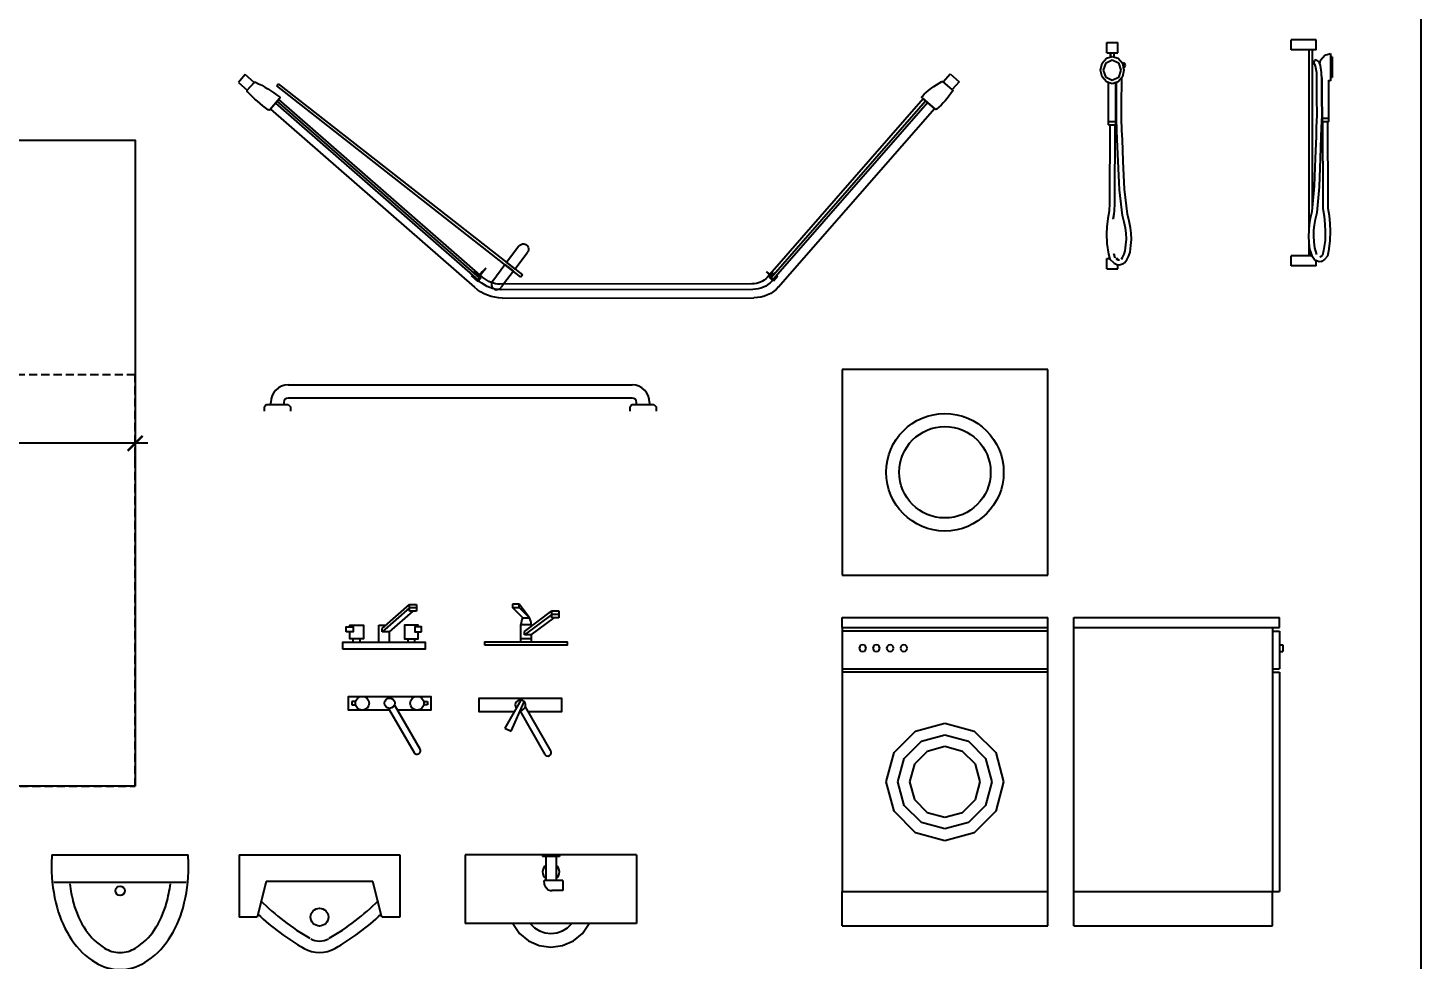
# Model space of a CAD drawing. Header units: millimetres. Extents: x 3103 to 179340, y -10977 to 70536.
# Drawn here: x 59049 to 63114, y -9388 to -6668 of the extents above; entities that cross this region are included whole.
import ezdxf

# ---------------------------------------------------------------- set-up
doc = ezdxf.new("R2010")
doc.units = ezdxf.units.MM
doc.header["$LTSCALE"] = 0.5
doc.set_wipeout_variables(frame=1)
doc.linetypes.add('HIDDEN2', pattern=[4.7625, 3.175, -1.5875])
doc.layers.add('!!!ДОПОЛНЕНИЯ', color=10, linetype='Continuous', plot=False)
doc.layers.add('SANTEH', color=30, linetype='Continuous')
doc.styles.add('Стиль для размера', font='russ.shx', dxfattribs={"width": 0.8})
doc.dimstyles.new('A_R25', dxfattribs={"dimscale": 25, "dimtxt": 2.5, "dimasz": 1.75, "dimexe": 1.5, "dimexo": 2, "dimgap": 1, "dimtad": 1, "dimdec": 0, "dimzin": 0, "dimdsep": 46, "dimtxsty": 'Стиль для размера', "dimblk": 'ARCHTICK', "dimcen": 3, "dimdle": 1.5, "dimclrd": 256, "dimclre": 256, "dimclrt": 6, "dimadec": 1, "dimazin": 0, "dimtp": 6, "dimtm": 6, "dimtfac": 1, "dimtdec": 0, "dimtofl": 0, "dimtmove": 2, "dimatfit": 3, "dimfxl": 1, "dimtolj": 1, "dimtzin": 0, "dimarcsym": 0})

# ---------------------------------------------------------------- blocks, each defined once
blk = doc.blocks.new('Urinal 03_93')
at = {"layer": 'SANTEH', "linetype": 'Continuous'}
for p, q in [((500, 270), (0, 270)), ((0, 270), (0, 68.9)), ((225, 270), (225, 265)), ((275, 265), (225, 265)), ((235, 265), (235, 194.6)), ((265, 265), (265, 194.6)), ((275, 270), (275, 265)), ((500, 270), (500, 68.9)), ((231.5, 183), (230, 194.6)), ((285, 194.6), (230, 194.6)), ((235.9, 173.3), (231.5, 183)), ((242.3, 166.7), (235.9, 173.3)), ((250, 164.4), (242.3, 166.7)), ((250, 164.4), (253.4, 165.4)), ((285, 165.4), (251.9, 165.4)), ((285, 194.6), (285, 165.4)), ((500, 68.9), (0, 68.9))]:
    blk.add_line(p, q, dxfattribs=at)
for points in [[(235, 239.3), (231, 235.4), (227.9, 230.6), (226.1, 225.3), (225.4, 219.7), (226.1, 214.1), (227.9, 208.8), (231, 204.1), (235, 200.1)], [(265, 200.1), (269, 204.1), (272.1, 208.8), (273.9, 214.1), (274.6, 219.7), (273.9, 225.3), (272.1, 230.6), (269, 235.4), (265, 239.3)], [(138.4, 68.9), (158, 40.5), (184.5, 18.6), (216, 4.7), (250, 0), (284, 4.7), (315.5, 18.6), (342, 40.5), (361.6, 68.9)], [(189.3, 68.9), (201.7, 56.8), (216.5, 47.7), (232.8, 42.1), (250, 40.2), (267.2, 42.1), (283.5, 47.7), (298.3, 56.8), (310.7, 68.9)]]:
    blk.add_lwpolyline(points, dxfattribs=at)
blk = doc.blocks.new('Faucet - kit sink top')
at = {"layer": 'SANTEH'}
for p, q in [((-5.5, -0.75), (-5.5, -1.25)), ((-4.94278, -0.75), (-5.5, -0.75)), ((-5.5, -1.25), (-4.94278, -1.25)), ((-0.14775, -1.7441), (3.56698, -8.1782)), ((4.43301, -7.6782), (0.71828, -1.2441)), ((4.94278, -0.75), (5.5, -0.75)), ((5.5, -1.25), (4.94278, -1.25)), ((5.5, -0.75), (5.5, -1.25))]:
    blk.add_line(p, q, dxfattribs=at)
blk.add_lwpolyline([(-0.00587, -2), (-6, -2), (-6, 0), (6, 0), (6, -2), (1.15195, -2)], dxfattribs=at)
for centre, radius in [((-4, -1), 1), ((4, -1), 1), ((0, -1), 0.75)]:
    blk.add_circle(centre, radius, dxfattribs=at)
blk.add_arc((4, -7.9282), 0.5, 210, 30, dxfattribs=at)
blk = doc.blocks.new('Faucet - kit sink front')
at = {"layer": 'SANTEH'}
for p, q in [((-0.25, 3), (3.75, 6.5)), ((3.75, 6), (3.75, 6.5)), ((3.75, 6.5), (4.75, 6.5)), ((4.75, 6.5), (4.75, 6)), ((3.75, 6), (-0.25, 2.5)), ((4.1921, 5.5041), (0.75, 2.5)), ((3.75, 5.5), (3.75, 6)), ((4.75, 6), (3.75, 6)), ((4.75, 5.5), (3.75, 5.5)), ((4.75, 6), (4.75, 5.5)), ((-0.75, 3.5), (0.3192, 3.5)), ((-0.75, 1), (-0.75, 3.5)), ((-0.25, 2.5), (-0.25, 3)), ((0.75, 2.5), (-0.25, 2.5)), ((0.75, 2.5), (0.75, 1)), ((-4.5, 1), (-4.5, 1.5)), ((-3.5, 1.5), (-3.5, 1)), ((3.5, 1.5), (3.5, 1)), ((4.5, 1), (4.5, 1.5))]:
    blk.add_line(p, q, dxfattribs=at)
for points in [[(-5.5, 2.5), (-5.5, 3.25), (-4.5, 3.25), (-4.5, 2.5)], [(5.5, 2.5), (5.5, 3.25), (4.5, 3.25), (4.5, 2.5)], [(-6, 0), (-6, 1), (6, 1), (6, 0)]]:
    blk.add_lwpolyline(points, close=True, dxfattribs=at)
for points in [[(-5, 3.2513), (-5, 3.5), (-3, 3.5), (-3, 1.5), (-5, 1.5), (-5, 2.5)], [(5, 3.2513), (5, 3.5), (3, 3.5), (3, 1.5), (5, 1.5), (5, 2.5)]]:
    blk.add_lwpolyline(points, dxfattribs=at)
blk = doc.blocks.new('Faucet - single handle front')
at = {"layer": 'SANTEH'}
for p, q in [((-2, 6), (-2, 5.5)), ((-1, 6), (-2, 6)), ((-0.5, 4), (-2, 5.5)), ((-2, 5.5), (-1, 5.5)), ((-1, 5.5), (-1, 6)), ((0.5, 4), (-1, 6)), ((-1, 5.5), (0.5, 4)), ((-0.25, 2), (3.75, 5)), ((3.75, 4.5), (-0.25, 1.5)), ((3.75, 4.5), (3.75, 5)), ((3.75, 5), (4.75, 5)), ((3.75, 4), (3.75, 4.5)), ((4.75, 4.5), (3.75, 4.5)), ((4.75, 5), (4.75, 4.5)), ((4.75, 4.5), (4.75, 4)), ((-0.75, 3), (0.75, 3)), ((-0.75, 0.5), (-0.75, 3)), ((-0.5, 4), (0.5, 4)), ((0.75, 1.5), (4.08742, 4.003)), ((0.75, 3), (0.75, 2.7386)), ((4.75, 4), (3.75, 4)), ((-0.75, 1), (0.75, 1)), ((-0.25, 1.5), (-0.25, 2)), ((0.75, 1.5), (-0.25, 1.5)), ((0.75, 1.5), (0.75, 0.5))]:
    blk.add_line(p, q, dxfattribs=at)
blk.add_lwpolyline([(-6, 0), (-6, 0.5), (6, 0.5), (6, 0)], close=True, dxfattribs=at)
for centre, start, end in [((1.25426, 3.0302), 151.0646, 180.8629), ((-1.25426, 3.0302), 359.1371, 28.93536)]:
    blk.add_arc(centre, 2.00448, start, end, dxfattribs=at)
blk = doc.blocks.new('Faucet - single handle top')
at = {"layer": 'SANTEH'}
for p, q in [((0.08, -0.26), (-2.26, -4.34)), ((-1.37, -4.79), (0.55, -0.5)), ((-0.06, -1.9), (3.57, -8.18)), ((4.43, -7.68), (0.72, -1.24)), ((-2.26, -4.34), (-1.37, -4.79))]:
    blk.add_line(p, q, dxfattribs=at)
for points in [[(-0.92, -2), (-6, -2), (-6, 0), (6, 0), (6, -2), (1.16, -2)], [(-0.01, -2), (-0.12, -2)]]:
    blk.add_lwpolyline(points, dxfattribs=at)
for centre, radius, start, end in [((0, -1), 0.75, 269.2246, 216.2304), ((4, -7.93), 0.5, 210, 30)]:
    blk.add_arc(centre, radius, start, end, dxfattribs=at)
blk = doc.blocks.new('_ArchTick')
at = {"color": 0, "linetype": 'ByBlock', "const_width": 0.15}
blk.add_lwpolyline([(-0.5, -0.5), (0.5, 0.5)], dxfattribs=at)
blk = doc.blocks.new('*D1379')
at = {"layer": '!!!ДОПОЛНЕНИЯ', "lineweight": -2, "transparency": 16777216}
for p, q in [((-400, 1050.4), (-400, 1037.9)), ((437.5, 1000.4), (-437.5, 1000.4)), ((400, 950.4), (400, 962.9))]:
    blk.add_line(p, q, dxfattribs=at)
at = {"layer": 'Defpoints', "color": 0, "transparency": 16777216}
for p in [(-400, 1000.4), (-400, 1000.4), (400, 1000.4)]:
    blk.add_point(p, dxfattribs=at)
at = {"layer": '!!!ДОПОЛНЕНИЯ', "lineweight": -2, "transparency": 16777216, "xscale": 43.75, "yscale": 43.75, "zscale": 43.75, "rotation": 180}
blk.add_blockref('_ArchTick', (-400, 1000.4), dxfattribs=at)
at = {"layer": '!!!ДОПОЛНЕНИЯ', "lineweight": -2, "transparency": 16777216, "xscale": 43.75, "yscale": 43.75, "zscale": 43.75}
blk.add_blockref('_ArchTick', (400, 1000.4), dxfattribs=at)
at = {"layer": '!!!ДОПОЛНЕНИЯ', "color": 6, "transparency": 16777216, "insert": (0, 1056.7), "char_height": 62.5, "attachment_point": 5, "style": 'Стиль для размера'}
blk.add_mtext('\\A1;800', dxfattribs=at)
blk = doc.blocks.new('*D1380')
at = {"layer": '!!!ДОПОЛНЕНИЯ', "lineweight": -2, "transparency": 16777216}
for p, q in [((-190.2, 1237.5), (-190.2, -37.5)), ((-193.1, 1200), (-152.7, 1200)), ((-193.1, 0), (-152.7, 0))]:
    blk.add_line(p, q, dxfattribs=at)
at = {"layer": 'Defpoints', "color": 0, "transparency": 16777216}
for p in [(-243.1, 1200), (-243.1, 0), (-190.2, 0)]:
    blk.add_point(p, dxfattribs=at)
at = {"layer": '!!!ДОПОЛНЕНИЯ', "lineweight": -2, "transparency": 16777216, "xscale": 43.75, "yscale": 43.75, "zscale": 43.75}
for p, rotation in [((-190.2, 1200), 89.99999999999997), ((-190.2, 0), 270)]:
    blk.add_blockref('_ArchTick', p, dxfattribs=dict(at, rotation=rotation))
at = {"layer": '!!!ДОПОЛНЕНИЯ', "color": 6, "transparency": 16777216, "insert": (-133.9, 600), "char_height": 62.5, "attachment_point": 5, "rotation": 270, "style": 'Стиль для размера'}
blk.add_mtext('\\A1;1200', dxfattribs=at)
blk = doc.blocks.new('s_13')
at = {"layer": 'SANTEH'}
for p, q in [((-46.2, -0.6), (-26.5, 22.6)), ((-26.5, 22.6), (0, 0)), ((0, 0), (-19.8, -23.1)), ((-2083.2, -1.9), (-2102.9, -25)), ((-2102.9, -25), (-2076.5, -47.6)), ((-2056.7, -24.5), (-2083.2, -1.9)), ((-2076.5, -47.6), (-2056.7, -24.5)), ((-2056.7, -24.5), (-2076.5, -47.6)), ((-1990.7, -34.3), (-1986.2, -28.2)), ((-1272.2, -583.7), (-1990.7, -34.3)), ((-1986.2, -28.2), (-1267.7, -577.6)), ((-19.8, -23.1), (-46.2, -0.6)), ((-19.8, -23.1), (-46.2, -0.6)), ((-1981.9, -70.9), (-2010.3, -104.1)), ((-1983.9, -73.2), (-2008.6, -102.1)), ((-1393.2, -587.4), (-1988.8, -79)), ((-1983.9, -73.2), (-1981.9, -70.9)), ((-1383, -586.1), (-1983.9, -73.2)), ((-1383, -586.1), (-1983.9, -73.2)), ((-104.6, -50.8), (-553.2, -576.2)), ((-104.6, -50.8), (-553.2, -576.2)), ((-542.6, -577.3), (-98, -56.4)), ((-91.3, -62.1), (-536, -582.9)), ((-520.1, -604.5), (-71.5, -79)), ((-520.1, -604.5), (-71.5, -79)), ((-107.2, -48.5), (-69.2, -81)), ((-107.2, -48.5), (-104.6, -50.8)), ((-71.5, -79), (-104.6, -50.8)), ((-71.5, -79), (-69.2, -81)), ((-2010.3, -104.1), (-2008.6, -102.1)), ((-2008.6, -102.1), (-1407.7, -615.1)), ((-2008.6, -102.1), (-1407.7, -615.1)), ((-1993.7, -84.7), (-1398.2, -593.2)), ((-1279.4, -493.9), (-1314.6, -541.6)), ((-1289.8, -560.7), (-1254.5, -512.9)), ((-1374.8, -559.1), (-1385.4, -570.1)), ((-1384, -571.2), (-1374.8, -559.1)), ((-1354.5, -595.5), (-1319.2, -547.8)), ((-1294.3, -566.8), (-1322.6, -605)), ((-1319.2, -547.8), (-1294.3, -566.8)), ((-1314.6, -541.6), (-1289.8, -560.7)), ((-556, -560.8), (-546.4, -568.3)), ((-547.1, -569.1), (-556, -560.8)), ((-546.4, -568.3), (-542.3, -571.5)), ((-542.3, -571.5), (-535.4, -563.4)), ((-535.4, -563.4), (-532.7, -565.7)), ((-1415.4, -578.5), (-1417.4, -580.8)), ((-1417.4, -580.8), (-1397.5, -597.8)), ((-1408.5, -570.4), (-1410.4, -572.7)), ((-1395.2, -581.7), (-1408.5, -570.4)), ((-1398.2, -593.2), (-1393.2, -587.4)), ((-1392.9, -597.7), (-1398.2, -593.2)), ((-1397.5, -597.8), (-1388.6, -587.3)), ((-1392.3, -578.2), (-1395.2, -581.7)), ((-1393.9, -582.8), (-1390.9, -579.3)), ((-1388.6, -587.3), (-1393.9, -582.8)), ((-1385.4, -570.1), (-1392.3, -578.2)), ((-1390.9, -579.3), (-1384, -571.2)), ((-598.1, -596.4), (-1332.3, -605.2)), ((-598.1, -596.4), (-1332.3, -605.2)), ((-1322.6, -605), (-1329.6, -614.6)), ((-1267.7, -577.6), (-1272.2, -583.7)), ((-547.2, -577.3), (-543.3, -572.7)), ((-535.3, -587.5), (-547.2, -577.3)), ((-543.3, -572.7), (-547.1, -569.1)), ((-536, -582.9), (-542.6, -577.3)), ((-536, -582.9), (-539.9, -587.5)), ((-523.5, -573.6), (-535.3, -587.5)), ((-526.1, -571.3), (-523.5, -573.6)), ((-595.7, -612.6), (-1330, -621.3)), ((-1326.4, -645.6), (-592.2, -636.8)), ((-1326.4, -645.6), (-592.2, -636.8))]:
    blk.add_line(p, q, dxfattribs=at)
at = {"layer": 'SANTEH', "extrusion": (0, 0, -1)}
for centre, major_axis, ratio, start_param, end_param in [((128, -268), (247.5, -211.3), 0.87452, 3.202793, 3.456559), ((128, -268), (247.5, -211.3), 0.87452, 3.202793, 3.456559), ((-48.2, -2.9), (2.65, -2.26), 0.87452, 3.456559, 4.712389), ((-48.2, -2.9), (2.65, -2.26), 0.87452, 3.456559, 4.712389), ((-2054.1, -26.8), (2.65, -2.26), 0.87452, 3.141593, 4.397423), ((-2054.1, -26.8), (2.65, -2.26), 0.87452, 3.141593, 4.397423), ((-2152, -295.1), (247.5, -211.3), 0.87452, 4.397423, 4.651189), ((-2152, -295.1), (247.5, -211.3), 0.87452, 4.397423, 4.651189), ((-324.9, 187.3), (284.7, -243.1), 0.87452, -0.108128, 0.108128), ((-324.9, 187.3), (284.7, -243.1), 0.87452, -0.108128, 0.108128), ((-21.7, -25.5), (2.65, -2.26), 0.87452, 4.712389, 6.175057), ((-21.7, -25.5), (2.65, -2.26), 0.87452, 4.712389, 6.175057), ((-2073.8, -49.9), (2.65, -2.26), 0.87452, 1.678925, 3.141593), ((-2073.8, -49.9), (2.65, -2.26), 0.87452, 1.678925, 3.141593), ((-1834, 169.3), (284.7, -243.1), 0.87452, 1.462668, 1.678925), ((-1834, 169.3), (284.7, -243.1), 0.87452, 1.462668, 1.678925), ((-1984.5, -68.6), (2.65, -2.26), 0.87452, 4.651189, 6.283185), ((-1984.5, -68.6), (2.65, -2.26), 0.87452, 4.651189, 6.283185), ((-105.2, -46.2), (2.65, -2.26), 0.87452, 1.570796, 3.202793), ((-105.2, -46.2), (2.65, -2.26), 0.87452, 1.570796, 3.202793), ((-67.2, -78.7), (2.65, -2.26), 0.87452, 0.108128, 1.570796), ((-67.2, -78.7), (2.65, -2.26), 0.87452, 0.108128, 1.570796), ((-2012.9, -101.9), (2.65, -2.26), 0.87452, 0, 1.462668), ((-2012.9, -101.9), (2.65, -2.26), 0.87452, 0, 1.462668), ((-1266.9, -503.4), (8.4, 14.5), 0.932756, -1.451072, 1.690521), ((-1342.1, -538.3), (68, -58), 0.87452, 0.785398, 1.570796), ((-1342.1, -538.3), (54.7, -46.7), 0.87452, 0.785398, 1.570796), ((-1342.1, -538.3), (54.7, -46.7), 0.87452, 0.785398, 1.570796), ((-607.9, -529.5), (54.7, -46.7), 0.87452, 0, 0.785398), ((-607.9, -529.5), (54.7, -46.7), 0.87452, 0, 0.785398), ((-607.9, -529.5), (68, -58), 0.87452, 0, 0.785398), ((-607.9, -529.5), (87.8, -75), 0.87452, 0, 0.785398), ((-607.9, -529.5), (87.8, -75), 0.87452, 0, 0.785398), ((-1342.1, -538.3), (87.8, -75), 0.87452, 0.785398, 1.570796), ((-1342.1, -538.3), (87.8, -75), 0.87452, 0.785398, 1.570796)]:
    blk.add_ellipse(centre, major_axis=major_axis, ratio=ratio, start_param=start_param, end_param=end_param, dxfattribs=at)
at = {"layer": 'SANTEH'}
for end_param in [4.592665, 1.818049]:
    blk.add_ellipse((-1342, -605), major_axis=(8.4, 14.5), ratio=0.932756, start_param=1.451072, end_param=end_param, dxfattribs=at)
blk = doc.blocks.new('s_24')
at = {"layer": 'SANTEH'}
for p, q in [((0, -198.6), (0, 198.6)), ((80, -192.7), (80, 192.7))]:
    blk.add_line(p, q, dxfattribs=at)
for points in [[(335.3, 0, 0.139889), (314.8, 71.9, 0.107118), (247.4, 141.4, 0.079812), (154.7, 183.8, 0.067459), (35.3, 200, 0.019694), (0, 198.6, 0.020439)], [(285.3, 0, 0.139889), (272.3, 45.5, 0.107118), (219.7, 99.8, 0.079812), (141.3, 135.6, 0.036069), (85, 146.9, 0.022172)], [(0, -198.6, 0.019694), (35.3, -200, 0.067459), (154.7, -183.8, 0.079812), (247.4, -141.4, 0.107118), (314.8, -71.9, 0.139889), (335.3, 0, 0.139889)], [(85, -146.9, 0.036069), (141.3, -135.6, 0.079812), (219.7, -99.8, 0.107118), (272.3, -45.5, 0.139889), (285.3, 0, 0.139889)]]:
    blk.add_lwpolyline(points, format="xyb", dxfattribs=at)
blk.add_circle((105.3, 0), 13.6, dxfattribs=at)
blk = doc.blocks.new('PISUARS3')
at = {"layer": 'SANTEH'}
for p, q in [((-234, 0), (234, 0)), ((-234, 0), (-234, -182)), ((234, 0), (234, -182)), ((-156, -78), (-182, -182)), ((156, -78), (-156, -78)), ((182, -182), (156, -78)), ((-182, -182), (-234, -182)), ((234, -182), (182, -182))]:
    blk.add_line(p, q, dxfattribs=at)
blk.add_circle((0, -182), 26, dxfattribs=at)
for centre, radius, start, end in [((310.271, 348.7744), 682.2379, 224.9704, 240.2549), ((-310.271, 348.7744), 682.2379, 299.745, 315.0295), ((310.271, 348.7744), 716.3629, 226.8228, 240.2549), ((-310.271, 348.7744), 716.3629, 299.7451, 313.1771), ((0, -194.1914), 91, 240.2552, 299.7448), ((0, -200.109), 52, 240.255, 299.745)]:
    blk.add_arc(centre, radius, start, end, dxfattribs=at)
blk = doc.blocks.new('s55')
at = {"layer": 'SANTEH', "ltscale": 5}
for p, q in [((69.85, 76.2), (1073.15, 76.2)), ((6.35, 19.05), (0, 12.7)), ((0, 0), (0, 12.7)), ((6.35, 19.05), (69.85, 19.05)), ((19.05, 19.05), (19.05, 25.4)), ((57.15, 25.4), (57.15, 19.05)), ((1073.15, 38.1), (69.85, 38.1)), ((69.85, 19.05), (76.2, 12.7)), ((76.2, 12.7), (76.2, 0)), ((1073.15, 19.05), (1066.8, 12.7)), ((1066.8, 0), (1066.8, 12.7)), ((1073.15, 19.05), (1136.65, 19.05)), ((1085.85, 19.05), (1085.85, 25.4)), ((1123.95, 25.4), (1123.95, 19.05)), ((1136.65, 19.05), (1143, 12.7)), ((1143, 12.7), (1143, 0))]:
    blk.add_line(p, q, dxfattribs=at)
for centre, radius, start, end in [((69.85, 25.4), 50.8, 90, 180), ((1073.15, 25.4), 50.8, 0, 90), ((69.85, 25.4), 12.7, 90, 180), ((1073.15, 25.4), 12.7, 0, 90)]:
    blk.add_arc(centre, radius, start, end, dxfattribs=at)
blk = doc.blocks.new('Унитаз_габариты')
at = {"layer": '!!!ДОПОЛНЕНИЯ', "color": 252, "linetype": 'HIDDEN2', "ltscale": 15, "true_color": 0x919191}
blk.add_lwpolyline([(400, 1200), (-400, 1200), (-400, 0), (400, 0), (400, 1200)], dxfattribs=at)
at = {"layer": '!!!ДОПОЛНЕНИЯ', "color": 252, "true_color": 0x919191}
for base, p1, p2, angle, picture, middle in [((-190.2, 0), (-243.1, 1200), (-243.1, 0), 270, '*D1380', (-133.9, 600)), ((-400, 1000.4), (400, 1000.4), (-400, 1000.4), 180, '*D1379', (0, 1056.7))]:
    dim = blk.add_linear_dim(base=base, p1=p1, p2=p2, angle=angle, dimstyle='A_R25', dxfattribs=at)
    dim.commit()
    dim.dimension.update_dxf_attribs({"geometry": picture, "text_midpoint": middle})

msp = doc.modelspace()

# ---------------------------------------------------------------- linework, layer by layer
at = {"layer": 'SANTEH'}
for p, q in [((62833.2, -6748.3), (62849.9, -6742.9)), ((62849.9, -6742.9), (62849.9, -6748.3)), ((62803.5, -6763.5), (62800.9, -6768.3)), ((62800.9, -6768.3), (62801.5, -6773)), ((62801.5, -6773), (62804.4, -6774.6)), ((62807.9, -6761.6), (62803.5, -6763.5)), ((62806.6, -6780.3), (62804.4, -6774.6)), ((62811.4, -6763.5), (62807.9, -6761.6)), ((62817.4, -6767.8), (62811.4, -6763.5)), ((62820.9, -6778), (62817.4, -6767.8)), ((62818.9, -6772.1), (62821, -6762.9)), ((62849.9, -6748.3), (62849.9, -6762.9)), ((62855.1, -6752.9), (62849.9, -6752.9)), ((62849.9, -6762.9), (62849.9, -6782.9)), ((62855.1, -6752.9), (62855.1, -6761.7)), ((62855.1, -6761.7), (62855.1, -6782.9)), ((61425, -7664.7), (61425, -8264.7)), ((62025, -7664.7), (61425, -7664.7)), ((62025, -8264.7), (62025, -7664.7)), ((61425, -8264.7), (62025, -8264.7)), ((62101.1, -8418), (62101.1, -8388)), ((62101.1, -8428), (62101.1, -8418)), ((62101.1, -8538), (62101.1, -8428)), ((62101.1, -8548), (62101.1, -8538)), ((62101.1, -9188), (62101.1, -8548)), ((61639.2, -8719.5), (61725, -8696.5)), ((61725, -8696.5), (61810.7, -8719.5)), ((61553.5, -8868), (61576.5, -8782.2)), ((61873.4, -8782.2), (61896.4, -8868)), ((61576.5, -8953.7), (61553.5, -8868)), ((61896.4, -8868), (61873.4, -8953.7)), ((61725, -9039.4), (61639.2, -9016.4)), ((61810.7, -9016.4), (61725, -9039.4)), ((61425, -9188), (62025, -9188)), ((61425, -9288), (61425, -9188)), ((62025, -9288), (62025, -9188)), ((62101.1, -9288), (62101.1, -9188)), ((61425, -9288), (62025, -9288)), ((62101.1, -9288), (62681.1, -9288))]:
    msp.add_line(p, q, dxfattribs=at)
for points in [[(28440.7, -10976.6), (63114.5, -10976.6), (63114.5, 7714.5), (28440.7, 7714.5)], [(59362.3, -8880.6), (57062.3, -8880.6), (57062.3, -6996.1), (59362.3, -6996.1)]]:
    msp.add_lwpolyline(points, close=True, dxfattribs=at)
for radius in [171.4, 133.3]:
    msp.add_circle((61725, -7964.7), radius, dxfattribs=at)

# ---------------------------------------------------------------- block references
for name, p, rotation in [('s_13', (61766.5, -6825.5), 359.3700000001396), ('s_24', (59318.3, -9080.3), 270)]:
    msp.add_blockref(name, p, dxfattribs=dict(at, rotation=rotation))
for name, p in [('Унитаз_габариты', (58962.3, -8880.6)), ('s55', (59739.4, -7786.2)), ('PISUARS3', (59900.3, -9080.3)), ('Urinal 03_93', (60325.6, -9350.3))]:
    msp.add_blockref(name, p, dxfattribs=at)
at = {"layer": 'SANTEH', "xscale": 20, "yscale": 20, "zscale": 20}
for name, p in [('Faucet - kit sink front', (60088.3, -8480.3)), ('Faucet - single handle front', (60503.1, -8469.2)), ('Faucet - kit sink top', (60104.9, -8618.5)), ('Faucet - single handle top', (60486.5, -8624))]:
    msp.add_blockref(name, p, dxfattribs=at)

# ---------------------------------------------------------------- next in the draw order: wipeouts: each hides what was drawn before it
for points in [[(62808.1, -6732.9), (62735.1, -6732.9), (62735.1, -6702.9), (62808.1, -6702.9)], [(62197.1, -6741.5), (62197.2, -6741.5), (62197.2, -6711.5), (62197.1, -6711.5)], [(62253.9, -7267.4), (62252.2, -7252.8), (62248.2, -7235.1), (62243.1, -7215.3), (62234.2, -7140.6), (62230.6, -7057.6), (62227.9, -6994.5), (62226.8, -6968.2), (62225.3, -6932.5), (62225.7, -6881.3), (62226.1, -6830.4), (62226.2, -6827.4), (62223.8, -6828.1), (62223.8, -6941.5), (62223.8, -6951.5), (62220.7, -6951.5), (62220.6, -6951.5), (62219.8, -7180), (62219.2, -7203.5), (62218.4, -7207.5), (62218.4, -7331.1), (62220.9, -7339.6), (62223.6, -7341.5), (62229.1, -7341.5), (62229.1, -7344.6), (62230.9, -7345.5), (62234.8, -7345.3), (62240.5, -7343.1), (62243.3, -7338.2), (62247.6, -7328.6), (62251.1, -7318.6), (62253.2, -7301.5), (62254.6, -7284.7)], [(62801.8, -7258.9), (62803.2, -7244.3), (62806.5, -7226.5), (62810.7, -7206.8), (62818.1, -7132.1), (62821, -7049.1), (62823.2, -6985.9), (62824.1, -6959.7), (62824.7, -6942.9), (62826.8, -6942.9), (62826.9, -6942.9), (62827.6, -7171.4), (62828.1, -7194.9), (62831.6, -7217.7), (62833.5, -7241.7), (62834.9, -7261.2), (62834, -7288.8), (62829.9, -7317.7), (62826.7, -7331), (62820.9, -7336), (62819.3, -7336.9), (62816.4, -7336.8), (62813.2, -7335.3), (62810.5, -7329.6), (62807, -7320.1), (62804.1, -7310.1), (62802.3, -7292.9), (62801.2, -7276.1)], [(61425, -8418), (61425, -8428), (62025, -8428), (62025, -8418)], [(61613.6, -8483), (61615, -8478), (61613.6, -8473), (61610, -8469.3), (61605, -8468), (61600, -8469.3), (61596.3, -8473), (61595, -8478), (61596.3, -8483), (61600, -8486.6), (61605, -8488), (61610, -8486.6)], [(61425, -8538), (61425, -8548), (62025, -8548), (62025, -8538)], [(62681.1, -8548), (62681.1, -9188), (62701.1, -9188), (62701.1, -8548)], [(61725, -8765.1), (61776.4, -8778.9), (61814, -8816.5), (61827.8, -8868), (61814, -8919.4), (61776.4, -8957), (61725, -8970.8), (61673.5, -8957), (61635.9, -8919.4), (61622.1, -8868), (61635.9, -8816.5), (61673.5, -8778.9)]]:
    msp.add_wipeout(points).dxf.layer = 'SANTEH'

# ---------------------------------------------------------------- next in the draw order: linework, layer by layer
at = {"layer": 'SANTEH'}
for p, q in [((62808.1, -6702.9), (62735.1, -6702.9)), ((62735.1, -6732.9), (62735.1, -6702.9)), ((62808.1, -6732.9), (62808.1, -6702.9)), ((62808.1, -6732.9), (62735.1, -6732.9)), ((62787.3, -7258.7), (62787.3, -6732.9)), ((62797.7, -7190.7), (62797.7, -6732.9)), ((62821, -6762.9), (62833.2, -6748.3)), ((62806.4, -7048.6), (62808.7, -6985.4)), ((62821, -7049.1), (62823.2, -6985.9)), ((62230.6, -7057.6), (62227.9, -6994.5)), ((62245.4, -7057.1), (62242.8, -6994)), ((62234.2, -7140.6), (62230.6, -7057.6)), ((62248.9, -7139.2), (62245.4, -7057.1)), ((62803.6, -7130.6), (62806.4, -7048.6)), ((62818.1, -7132.1), (62821, -7049.1)), ((62257.6, -7212.3), (62248.9, -7139.2)), ((62796.4, -7203.8), (62803.6, -7130.6)), ((62810.7, -7206.8), (62818.1, -7132.1)), ((62827.6, -7171.4), (62828.1, -7194.9)), ((62828.1, -7194.9), (62831.6, -7217.7)), ((62842.1, -7171.4), (62842.7, -7194.6)), ((62842.7, -7194.6), (62846, -7215.5)), ((62248.2, -7235.1), (62243.1, -7215.3)), ((62252.2, -7252.8), (62248.2, -7235.1)), ((62262.8, -7232.5), (62257.6, -7212.3)), ((62266.9, -7251.5), (62262.8, -7232.5)), ((62788.7, -7242.9), (62792.1, -7223.9)), ((62792.1, -7223.9), (62796.4, -7203.8)), ((62803.2, -7244.3), (62806.5, -7226.5)), ((62806.5, -7226.5), (62810.7, -7206.8)), ((62831.6, -7217.7), (62833.5, -7241.7)), ((62846, -7215.5), (62848, -7240.5)), ((62253.9, -7267.4), (62252.2, -7252.8)), ((62254.6, -7284.7), (62253.9, -7267.4)), ((62268.7, -7267), (62266.9, -7251.5)), ((62269.3, -7285.6), (62268.7, -7267)), ((62787.3, -7258.4), (62788.7, -7242.9)), ((62801.8, -7258.9), (62803.2, -7244.3)), ((62833.5, -7241.7), (62834.9, -7261.2)), ((62834.9, -7261.2), (62834, -7288.8)), ((62848, -7240.5), (62849.4, -7260.2)), ((62849.4, -7260.2), (62848.5, -7289.3)), ((62251.1, -7318.6), (62253.2, -7301.5)), ((62253.2, -7301.5), (62254.6, -7284.7)), ((62265.3, -7322.6), (62267.9, -7303)), ((62267.9, -7303), (62269.3, -7285.6)), ((62834, -7288.8), (62829.9, -7317.7)), ((62848.5, -7289.3), (62844.3, -7319.8)), ((62256.1, -7344.8), (62261.4, -7333.5)), ((62261.4, -7333.5), (62265.3, -7322.6)), ((62840.9, -7334.3), (62832.6, -7344.1)), ((62844.3, -7319.8), (62840.9, -7334.3)), ((61600, -8469.3), (61596.3, -8473)), ((61596.3, -8483), (61600, -8486.6)), ((61605, -8468), (61600, -8469.3)), ((61600, -8486.6), (61605, -8488)), ((61610, -8469.3), (61605, -8468)), ((61605, -8488), (61610, -8486.6)), ((61613.6, -8473), (61610, -8469.3)), ((61610, -8486.6), (61613.6, -8483)), ((61615, -8478), (61613.6, -8473)), ((61613.6, -8483), (61615, -8478)), ((61425, -8538), (62025, -8538)), ((61425, -8538), (61425, -8548)), ((62025, -8548), (61425, -8548)), ((61425, -8548), (61425, -9188)), ((62025, -8548), (62025, -8538)), ((62025, -9188), (62025, -8548)), ((61576.5, -8782.2), (61639.2, -8719.5)), ((61656.4, -8749.2), (61725, -8730.8)), ((61725, -8730.8), (61793.5, -8749.2)), ((61810.7, -8719.5), (61873.4, -8782.2)), ((61606.2, -8799.4), (61656.4, -8749.2)), ((61673.5, -8778.9), (61635.9, -8816.5)), ((61725, -8765.1), (61673.5, -8778.9)), ((61776.4, -8778.9), (61725, -8765.1)), ((61814, -8816.5), (61776.4, -8778.9)), ((61793.5, -8749.2), (61843.7, -8799.4)), ((61587.8, -8868), (61606.2, -8799.4)), ((61635.9, -8816.5), (61622.1, -8868)), ((61827.8, -8868), (61814, -8816.5)), ((61843.7, -8799.4), (61862.1, -8868)), ((61606.2, -8936.5), (61587.8, -8868)), ((61622.1, -8868), (61635.9, -8919.4)), ((61814, -8919.4), (61827.8, -8868)), ((61862.1, -8868), (61843.7, -8936.5)), ((61656.4, -8986.7), (61606.2, -8936.5)), ((61635.9, -8919.4), (61673.5, -8957)), ((61776.4, -8957), (61814, -8919.4)), ((61843.7, -8936.5), (61793.5, -8986.7)), ((61639.2, -9016.4), (61576.5, -8953.7)), ((61673.5, -8957), (61725, -8970.8)), ((61725, -8970.8), (61776.4, -8957)), ((61873.4, -8953.7), (61810.7, -9016.4)), ((61725, -9005.1), (61656.4, -8986.7)), ((61793.5, -8986.7), (61725, -9005.1)), ((62101.1, -9188), (62681.1, -9188)), ((62681.1, -9188), (62701.1, -9188)), ((62681.1, -9288), (62681.1, -9188))]:
    msp.add_line(p, q, dxfattribs=at)

# ---------------------------------------------------------------- next in the draw order: wipeouts: each hides what was drawn before it
for points in [[(62216.9, -6752.6), (62218.4, -6753.1), (62218.4, -6741.5), (62216.9, -6741.5)], [(62841.6, -6932.9), (62834.2, -6932.9), (62834.2, -6814.5), (62841.6, -6817.9)], [(62220.7, -6951.5), (62223.8, -6951.5), (62223.8, -6941.5), (62220.7, -6941.5)], [(62213.1, -7303.4), (62216.9, -7325.3), (62216.9, -7216), (62215, -7226.3), (62213.1, -7245.6)], [(62796.2, -7332.4), (62796.4, -7332.9), (62796.2, -7332.9)], [(61425, -8418), (62025, -8418), (62025, -8388), (61425, -8388)], [(62681.1, -8428), (62681.1, -8538), (62701.1, -8538), (62701.1, -8428)], [(61573.6, -8483), (61575, -8478), (61573.6, -8473), (61570, -8469.3), (61565, -8468), (61560, -8469.3), (61556.3, -8473), (61555, -8478), (61556.3, -8483), (61560, -8486.6), (61565, -8488), (61570, -8486.6)]]:
    msp.add_wipeout(points).dxf.layer = 'SANTEH'

# ---------------------------------------------------------------- next in the draw order: linework, layer by layer
for p, q in [((62242.8, -6994), (62241.6, -6967.7)), ((62243.1, -7215.3), (62234.2, -7140.6)), ((62205, -7179.9), (62204.3, -7203.1)), ((62219.8, -7180), (62219.2, -7203.5)), ((62200.4, -7224.1), (62197.9, -7249.1)), ((62204.3, -7203.1), (62200.4, -7224.1)), ((62219.2, -7203.5), (62215, -7226.3)), ((62197.9, -7249.1), (62196.2, -7268.8)), ((62196.2, -7268.8), (62197.3, -7297.8)), ((61425, -8388), (62025, -8388)), ((61425, -8418), (61425, -8388)), ((62025, -8418), (62025, -8388)), ((62025, -8418), (62025, -8388)), ((61425, -8418), (61425, -8428)), ((61425, -8418), (62025, -8418)), ((62025, -8428), (61425, -8428)), ((61425, -8428), (61425, -8538)), ((62025, -8428), (62025, -8418)), ((62025, -9188), (62025, -8418)), ((62025, -8538), (62025, -8428)), ((61560, -8469.3), (61556.3, -8473)), ((61556.3, -8483), (61560, -8486.6)), ((61565, -8468), (61560, -8469.3)), ((61560, -8486.6), (61565, -8488)), ((61570, -8469.3), (61565, -8468)), ((61565, -8488), (61570, -8486.6)), ((61573.6, -8473), (61570, -8469.3)), ((61570, -8486.6), (61573.6, -8483)), ((61575, -8478), (61573.6, -8473)), ((61573.6, -8483), (61575, -8478)), ((61596.3, -8473), (61595, -8478)), ((61595, -8478), (61596.3, -8483)), ((62701.1, -8468), (62711.1, -8468)), ((62701.1, -8488), (62711.1, -8488)), ((62711.1, -8468), (62711.1, -8469.3)), ((62711.1, -8469.3), (62711.1, -8473)), ((62711.1, -8473), (62711.1, -8478)), ((62711.1, -8478), (62711.1, -8483)), ((62711.1, -8483), (62711.1, -8486.6)), ((62711.1, -8486.6), (62711.1, -8488)), ((62681.1, -8538), (62701.1, -8538)), ((62681.1, -8548), (62681.1, -9188)), ((62681.1, -8548), (62701.1, -8548)), ((62701.1, -8548), (62701.1, -9188))]:
    msp.add_line(p, q, dxfattribs=at)

# ---------------------------------------------------------------- next in the draw order: wipeouts: each hides what was drawn before it
for points in [[(62207.8, -6753.2), (62209.4, -6752.7), (62209.4, -6741.5), (62207.8, -6741.5)], [(62220.7, -6941.5), (62223.8, -6941.5), (62223.8, -6828.1), (62220.7, -6829.1)], [(62844.7, -6932.9), (62841.6, -6932.9), (62841.6, -6817.9), (62844.7, -6821.2)], [(62788.8, -7332.9), (62787.3, -7332.9), (62787.3, -7285.3), (62787.9, -7294.5), (62788.8, -7302.7)], [(62225.6, -7342.9), (62229.1, -7344.6), (62229.1, -7341.5), (62223.6, -7341.5)], [(62101.1, -8418), (62701.1, -8418), (62701.1, -8388), (62101.1, -8388)], [(61533.6, -8483), (61535, -8478), (61533.6, -8473), (61530, -8469.3), (61525, -8468), (61520, -8469.3), (61516.3, -8473), (61515, -8478), (61516.3, -8483), (61520, -8486.6), (61525, -8488), (61530, -8486.6)]]:
    msp.add_wipeout(points).dxf.layer = 'SANTEH'

# ---------------------------------------------------------------- next in the draw order: linework, layer by layer
for p, q in [((62855.1, -6782.9), (62855.1, -6804.1)), ((62855.1, -6804.1), (62855.1, -6812.9)), ((62786.7, -7277.1), (62787.3, -7258.4)), ((62801.2, -7276.1), (62801.8, -7258.9)), ((62240.5, -7343.1), (62243.3, -7338.2)), ((62243.3, -7338.2), (62247.6, -7328.6)), ((62245.8, -7355.8), (62248.8, -7353.8)), ((62247.6, -7328.6), (62251.1, -7318.6)), ((62248.8, -7353.8), (62256.1, -7344.8)), ((62101.1, -8388), (62701.1, -8388)), ((62101.1, -8418), (62101.1, -8388)), ((62701.1, -8418), (62701.1, -8388)), ((62101.1, -9188), (62101.1, -8418)), ((62101.1, -8418), (62701.1, -8418)), ((62681.1, -8418), (62681.1, -8548)), ((62681.1, -8428), (62701.1, -8428)), ((62701.1, -8428), (62701.1, -8538)), ((61520, -8469.3), (61516.3, -8473)), ((61516.3, -8483), (61520, -8486.6)), ((61525, -8468), (61520, -8469.3)), ((61520, -8486.6), (61525, -8488)), ((61530, -8469.3), (61525, -8468)), ((61525, -8488), (61530, -8486.6)), ((61533.6, -8473), (61530, -8469.3)), ((61530, -8486.6), (61533.6, -8483)), ((61535, -8478), (61533.6, -8473)), ((61533.6, -8483), (61535, -8478)), ((61556.3, -8473), (61555, -8478)), ((61555, -8478), (61556.3, -8483))]:
    msp.add_line(p, q, dxfattribs=at)

# ---------------------------------------------------------------- next in the draw order: wipeouts: each hides what was drawn before it
for points in [[(62216.9, -6752.6), (62216.9, -6741.5), (62213.1, -6741.5), (62213.1, -6751.5), (62213.2, -6751.5)], [(62834.2, -6932.9), (62826.8, -6932.9), (62826.8, -6813.2), (62834.2, -6814.5)], [(62202.6, -6951.5), (62205.7, -6951.5), (62205.7, -6941.5), (62202.6, -6941.5)], [(62792.5, -7332.9), (62788.8, -7332.9), (62788.8, -7302.7), (62790.1, -7314.1), (62792.5, -7322.2)], [(62206.5, -7342.9), (62216.6, -7352.6), (62219, -7354.3)], [(61493.6, -8483), (61495, -8478), (61493.6, -8473), (61490, -8469.3), (61485, -8468), (61480, -8469.3), (61476.3, -8473), (61475, -8478), (61476.3, -8483), (61480, -8486.6), (61485, -8488), (61490, -8486.6)]]:
    msp.add_wipeout(points).dxf.layer = 'SANTEH'

# ---------------------------------------------------------------- next in the draw order: linework, layer by layer
for p, q in [((62849.9, -6782.9), (62849.9, -6802.9)), ((62849.9, -6802.9), (62849.9, -6817.6)), ((62855.1, -6812.9), (62849.9, -6812.9)), ((62849.9, -6817.6), (62849.9, -6822.9)), ((62802.3, -7292.9), (62801.2, -7276.1)), ((62197.3, -7297.8), (62202.4, -7328.3)), ((62787.9, -7294.5), (62786.7, -7277.1)), ((62197.1, -7341.5), (62197.2, -7341.5)), ((62197.1, -7371.5), (62197.1, -7341.5)), ((62197.2, -7341.5), (62206.1, -7341.5)), ((62202.4, -7328.3), (62206.5, -7342.9)), ((62206.5, -7342.9), (62216.6, -7352.6)), ((62216.6, -7352.6), (62219, -7354.3)), ((62217.1, -7326.3), (62220.9, -7339.6)), ((62219, -7354.3), (62226.5, -7358.4)), ((62223.6, -7341.5), (62229.1, -7341.5)), ((62225.6, -7342.9), (62230.9, -7345.5)), ((62229.1, -7344.6), (62229.1, -7341.5)), ((62230.9, -7345.5), (62234.8, -7345.3)), ((62234.2, -7359.3), (62245.8, -7355.8)), ((62197.1, -7371.5), (62197.2, -7371.5)), ((62197.2, -7371.5), (62229.1, -7371.5)), ((62226.5, -7358.4), (62234.2, -7359.3)), ((62229.1, -7371.5), (62229.1, -7358.7)), ((61476.3, -8473), (61475, -8478)), ((61475, -8478), (61476.3, -8483)), ((61480, -8469.3), (61476.3, -8473)), ((61476.3, -8483), (61480, -8486.6)), ((61485, -8468), (61480, -8469.3)), ((61480, -8486.6), (61485, -8488)), ((61490, -8469.3), (61485, -8468)), ((61485, -8488), (61490, -8486.6)), ((61493.6, -8473), (61490, -8469.3)), ((61490, -8486.6), (61493.6, -8483)), ((61495, -8478), (61493.6, -8473)), ((61493.6, -8483), (61495, -8478)), ((61516.3, -8473), (61515, -8478)), ((61515, -8478), (61516.3, -8483))]:
    msp.add_line(p, q, dxfattribs=at)

# ---------------------------------------------------------------- next in the draw order: wipeouts: each hides what was drawn before it
for points in [[(62209.4, -6752.7), (62213.1, -6751.5), (62213.1, -6741.5), (62209.4, -6741.5)], [(62202.6, -6941.5), (62205.7, -6941.5), (62205.7, -6829.1), (62202.6, -6828.1)], [(62826.8, -6932.9), (62825.1, -6932.9), (62825.4, -6924), (62825.1, -6872.8), (62824.7, -6821.9), (62824.4, -6806.6), (62826.8, -6807.6)], [(62796.2, -7332.9), (62792.5, -7332.9), (62792.5, -7322.2), (62793.3, -7324.9), (62796.2, -7332.4)]]:
    msp.add_wipeout(points).dxf.layer = 'SANTEH'

# ---------------------------------------------------------------- next in the draw order: linework, layer by layer
for p, q in [((62809.7, -6799.2), (62806.6, -6780.3)), ((62824.2, -6798.8), (62820.9, -6778)), ((62810.2, -6822), (62809.7, -6799.2)), ((62810.5, -6872.9), (62810.2, -6822)), ((62824.7, -6821.9), (62824.2, -6798.8)), ((62825.1, -6872.8), (62824.7, -6821.9)), ((62844.6, -6821.2), (62849.9, -6822.9)), ((62804.1, -7310.1), (62802.3, -7292.9))]:
    msp.add_line(p, q, dxfattribs=at)

# ---------------------------------------------------------------- next in the draw order: wipeouts: each hides what was drawn before it
for points in [[(62197.2, -6741.5), (62229.1, -6741.5), (62229.1, -6711.5), (62197.2, -6711.5)], [(62213.2, -6941.5), (62220.7, -6941.5), (62220.7, -6829.1), (62213.2, -6831.5), (62213.2, -6831.5)], [(62844.7, -6942.9), (62841.6, -6942.9), (62841.6, -6932.9), (62844.7, -6932.9)], [(62808.1, -7362.9), (62735.1, -7362.9), (62735.1, -7332.9), (62796.4, -7332.9), (62797.6, -7336.2), (62803.7, -7345.2), (62807.3, -7347.2), (62808.1, -7347.5)]]:
    msp.add_wipeout(points).dxf.layer = 'SANTEH'

# ---------------------------------------------------------------- next in the draw order: linework, layer by layer
for p, q in [((62197.1, -6711.5), (62197.2, -6711.5)), ((62197.2, -6711.5), (62229.1, -6711.5)), ((62787.3, -7332.9), (62787.3, -7285.3)), ((62790.1, -7314.1), (62787.9, -7294.5)), ((62793.3, -7324.9), (62790.1, -7314.1)), ((62807, -7320.1), (62804.1, -7310.1)), ((62796.4, -7332.9), (62735.1, -7332.9)), ((62735.1, -7362.9), (62735.1, -7332.9)), ((62797.6, -7336.2), (62793.3, -7324.9)), ((62803.7, -7345.2), (62797.6, -7336.2)), ((62803.7, -7345.2), (62807.3, -7347.2)), ((62810.5, -7329.6), (62807, -7320.1)), ((62816.9, -7350.7), (62807.3, -7347.2)), ((62808.1, -7362.9), (62808.1, -7347.5)), ((62823.2, -7349.8), (62816.9, -7350.7)), ((62820.9, -7336), (62819.3, -7336.9)), ((62826.7, -7331), (62820.9, -7336)), ((62823.2, -7349.8), (62826.7, -7347.9)), ((62829.9, -7317.7), (62826.7, -7331)), ((62832.6, -7344.1), (62826.7, -7347.9)), ((62808.1, -7362.9), (62735.1, -7362.9))]:
    msp.add_line(p, q, dxfattribs=at)

# ---------------------------------------------------------------- next in the draw order: wipeouts: each hides what was drawn before it
for points in [[(62213.2, -6951.5), (62220.7, -6951.5), (62220.7, -6941.5), (62213.2, -6941.5)], [(62826.8, -6942.9), (62824.7, -6942.9), (62825.1, -6932.9), (62826.8, -6932.9)]]:
    msp.add_wipeout(points).dxf.layer = 'SANTEH'

# ---------------------------------------------------------------- next in the draw order: linework, layer by layer
for p, q in [((62240.1, -6932), (62240.5, -6881.4)), ((62241.6, -6967.7), (62240.1, -6932))]:
    msp.add_line(p, q, dxfattribs=at)

# ---------------------------------------------------------------- next in the draw order: wipeouts: each hides what was drawn before it
for points in [[(62205.7, -6941.5), (62213.2, -6941.5), (62213.2, -6831.5), (62205.7, -6829.1)], [(62841.6, -6942.9), (62834.2, -6942.9), (62834.2, -6932.9), (62841.6, -6932.9)]]:
    msp.add_wipeout(points).dxf.layer = 'SANTEH'

# ---------------------------------------------------------------- next in the draw order: wipeouts: each hides what was drawn before it
for points in [[(62231.3, -6812.7), (62238.7, -6791.5), (62231.3, -6770.3), (62213.2, -6761.5), (62195.2, -6770.3), (62187.7, -6791.5), (62195.2, -6812.7), (62213.2, -6821.5)], [(62205.7, -6951.5), (62213.2, -6951.5), (62213.2, -6941.5), (62205.7, -6941.5)], [(62834.2, -6942.9), (62826.8, -6942.9), (62826.8, -6932.9), (62834.2, -6932.9)]]:
    msp.add_wipeout(points).dxf.layer = 'SANTEH'

# ---------------------------------------------------------------- next in the draw order: linework, layer by layer
for p, q in [((62197.1, -6741.5), (62197.1, -6711.5)), ((62197.1, -6741.5), (62197.2, -6741.5)), ((62197.2, -6741.5), (62197.2, -6711.5)), ((62197.2, -6741.5), (62229.1, -6741.5)), ((62207.8, -6753.2), (62207.8, -6741.5)), ((62218.4, -6753.1), (62218.4, -6741.5)), ((62229.1, -6741.5), (62229.1, -6711.5)), ((62179.2, -6791.5), (62183.8, -6771.5)), ((62183.8, -6771.5), (62196.2, -6756.8)), ((62187.7, -6791.5), (62195.2, -6770.3)), ((62187.7, -6791.5), (62195.2, -6770.3)), ((62195.2, -6770.3), (62213.2, -6761.5)), ((62195.2, -6770.3), (62195.2, -6770.3)), ((62196.2, -6756.8), (62213.2, -6751.5)), ((62213.2, -6751.5), (62230.2, -6756.8)), ((62213.2, -6761.5), (62231.3, -6770.3)), ((62230.2, -6756.8), (62242.7, -6771.5)), ((62231.3, -6770.3), (62238.7, -6791.5)), ((62242.7, -6771.7), (62245.1, -6770.1)), ((62242.7, -6771.5), (62247.2, -6791.5)), ((62249, -6772.1), (62245.1, -6770.1)), ((62246.2, -6786.9), (62248.8, -6781.1)), ((62247.9, -6783.2), (62248.6, -6783.5)), ((62248.6, -6783.5), (62251.4, -6781.5)), ((62251.6, -6776.8), (62249, -6772.1)), ((62251.4, -6781.5), (62251.6, -6776.8)), ((62183.8, -6811.5), (62179.2, -6791.5)), ((62196.2, -6826.1), (62183.8, -6811.5)), ((62195.2, -6812.7), (62187.7, -6791.5)), ((62195.2, -6812.7), (62187.7, -6791.5)), ((62213.2, -6821.5), (62195.2, -6812.7)), ((62195.2, -6812.7), (62195.2, -6812.7)), ((62213.2, -6831.5), (62196.2, -6826.1)), ((62202.6, -6941.5), (62202.6, -6828.1)), ((62231.3, -6812.7), (62213.2, -6821.5)), ((62230.2, -6826.1), (62213.2, -6831.5)), ((62223.8, -6941.5), (62223.8, -6828.1)), ((62226.1, -6830.4), (62226.2, -6827.4)), ((62242.7, -6811.5), (62230.2, -6826.1)), ((62238.7, -6791.5), (62231.3, -6812.7)), ((62240.9, -6830.5), (62241.4, -6813)), ((62247.2, -6791.5), (62242.7, -6811.5)), ((62844.7, -6932.9), (62844.7, -6821.2)), ((62225.7, -6881.3), (62226.1, -6830.4)), ((62240.5, -6881.4), (62240.9, -6830.5)), ((62225.3, -6932.5), (62225.7, -6881.3)), ((62810.8, -6923.5), (62810.5, -6872.9)), ((62825.4, -6924), (62825.1, -6872.8)), ((62202.6, -6941.5), (62205.7, -6941.5)), ((62202.6, -6951.5), (62202.6, -6941.5)), ((62205.7, -6941.5), (62213.2, -6941.5)), ((62213.2, -6941.5), (62220.7, -6941.5)), ((62220.7, -6941.5), (62223.8, -6941.5)), ((62223.8, -6951.5), (62223.8, -6941.5)), ((62226.8, -6968.2), (62225.3, -6932.5)), ((62809.6, -6959.1), (62810.8, -6923.5)), ((62824.1, -6959.7), (62825.4, -6924)), ((62826.8, -6942.9), (62824.7, -6942.9)), ((62826.8, -6932.9), (62825.1, -6932.9)), ((62834.2, -6932.9), (62826.8, -6932.9)), ((62834.2, -6942.9), (62826.8, -6942.9)), ((62826.9, -6942.9), (62827.6, -7171.4)), ((62841.6, -6932.9), (62834.2, -6932.9)), ((62841.6, -6942.9), (62834.2, -6942.9)), ((62841.5, -6942.9), (62842.1, -7171.4)), ((62844.7, -6932.9), (62841.6, -6932.9)), ((62844.7, -6942.9), (62841.6, -6942.9)), ((62844.7, -6942.9), (62844.7, -6932.9)), ((62202.6, -6951.5), (62205.7, -6951.5)), ((62205.8, -6951.5), (62205, -7179.9)), ((62205.7, -6951.5), (62213.2, -6951.5)), ((62213.2, -6951.5), (62220.7, -6951.5)), ((62220.6, -6951.5), (62219.8, -7180)), ((62220.7, -6951.5), (62223.8, -6951.5)), ((62227.9, -6994.5), (62226.8, -6968.2)), ((62808.7, -6985.4), (62809.6, -6959.1)), ((62823.2, -6985.9), (62824.1, -6959.7))]:
    msp.add_line(p, q, dxfattribs=at)

doc.saveas('drawing.dxf')
